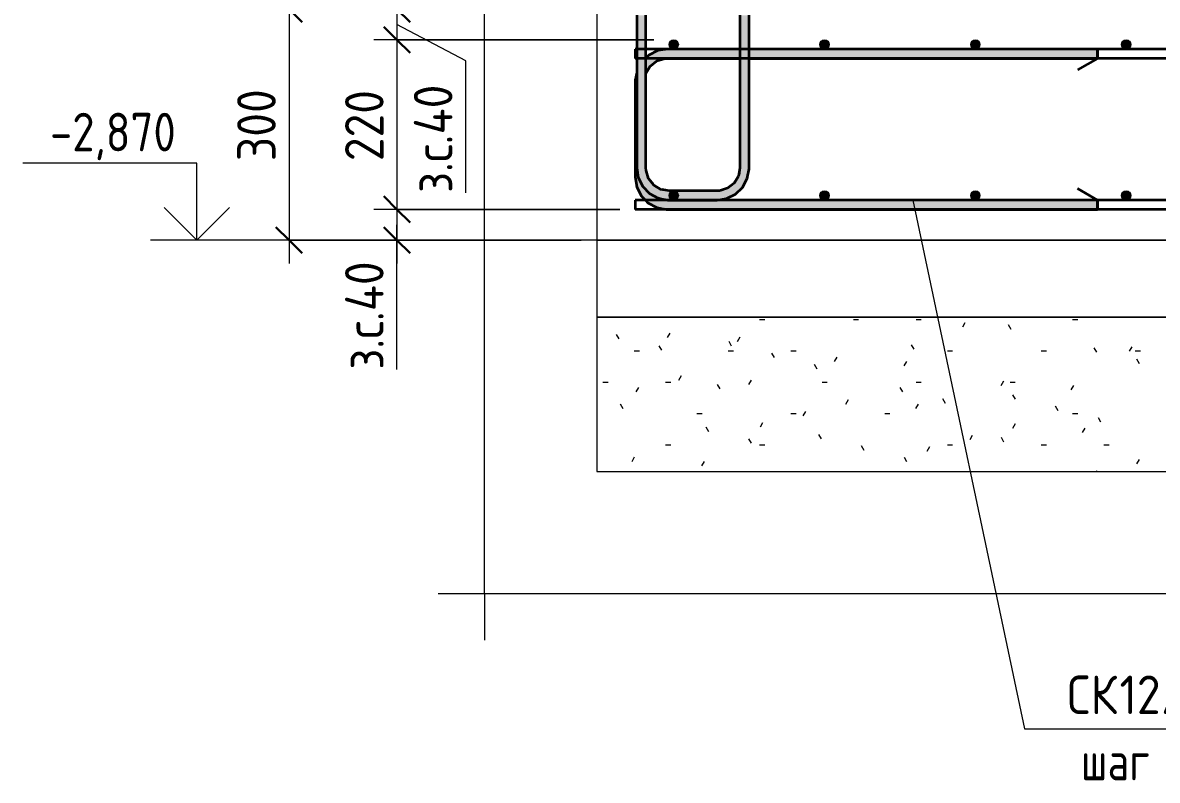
# Model space of a CAD drawing. Header units: millimetres. Extents: x 2384 to 38512, y -3571 to 48684.
# Drawn here: x 15728 to 17201, y -3571 to -2588 of the extents above; entities that cross this region are included whole.
import ezdxf

# ---------------------------------------------------------------- set-up
doc = ezdxf.new("R2010")
doc.units = ezdxf.units.MM
for name, color, linetype, lineweight in [('AA_Dim', 7, 'Continuous', 9), ('AA_Dim-20', 7, 'Continuous', 9), ('AA_Oformlenie', 7, 'Continuous', 9), ('AA_Vinoska', 7, 'Continuous', 9), ('AA_Visotnaya otmetka', 7, 'Continuous', 9), ('AF_Element', 7, 'Continuous', 20), ('AF_Element_Грунт', 253, 'Continuous', 20), ('AF_Perekritie_Опалубка', 253, 'Continuous', 20), ('KR_Armatura', 7, 'Continuous', 20), ('KR_Armatura_Tonkie', 7, 'Continuous', 20), ('KR_Fundament', 7, 'Continuous', 20)]:
    doc.layers.add(name, color=color, linetype=linetype, lineweight=lineweight)
doc.styles.add('ISOCPEUR_1', font='isocpeur.ttf', dxfattribs={"width": 0.9, "height": 50})
doc.styles.add('ISOCPEUR_2', font='isocpeur.ttf', dxfattribs={"width": 0.8, "height": 50})
doc.styles.add('ISOCPEUR_3', font='isocpeur.ttf', dxfattribs={"width": 0.85, "height": 50})
doc.dimstyles.new('00_Точн_3_знака__прозр_', dxfattribs={"dimscale": 304.8, "dimtxt": 49.799059, "dimasz": 0.111549, "dimexe": 0.098425, "dimexo": 0.065617, "dimgap": 0.006562, "dimtad": 1, "dimdec": 3, "dimrnd": 0.001, "dimdsep": 46, "dimtxsty": 'ISOCPEUR_1', "dimblk1": 'OBLIQUE', "dimblk2": 'OBLIQUE', "dimsah": 1, "dimcen": 0.09, "dimdle": 0.098425, "dimazin": 0, "dimtfac": 1, "dimtdec": 4, "dimtix": 1, "dimtmove": 1, "dimatfit": 3, "dimfxl": 1, "dimtvp": 1, "dimtolj": 1, "dimtzin": 0, "dimlwd": 18, "dimlwe": 18, "dimarcsym": 2})
doc.dimstyles.new('00_Точн_3_знака__прозр__1', dxfattribs={"dimscale": 304.8, "dimtxt": 49.799059, "dimasz": 0.111549, "dimexe": 0.098425, "dimexo": 0.065617, "dimgap": 0.006562, "dimtad": 1, "dimdec": 3, "dimrnd": 0.001, "dimdsep": 46, "dimtxsty": 'ISOCPEUR_1', "dimblk1": 'OBLIQUE', "dimblk2": 'OBLIQUE', "dimsah": 1, "dimcen": 0.09, "dimdle": 0.098425, "dimazin": 0, "dimtfac": 1, "dimtdec": 4, "dimtix": 1, "dimtmove": 0, "dimatfit": 3, "dimfxl": 1, "dimtvp": 1, "dimtolj": 1, "dimtzin": 0, "dimlwd": 18, "dimlwe": 18, "dimarcsym": 2})

# ---------------------------------------------------------------- blocks, each defined once
blk = doc.blocks.new('350_Стержень П торец СК-СГ _НесАрм_РабПлоск_ - 350_Стержень П торец СК-СГ _НесАрм_РабПлоск_-3742356-Сечение 3')
at = {"layer": 'KR_Armatura_Tonkie', "lineweight": 35}
for p, q in [((41444.5, -2637), (41452, -2634.7)), ((41551, -2622), (41457, -2622)), ((41457, -2634), (41551, -2634)), ((42014.9, -2622), (41563, -2622)), ((41563, -2634), (42014.9, -2634)), ((42015, -2634), (41989, -2649)), ((42015, -2633.8), (42015, -2622.2)), ((42015, -2622.2), (42015, -2633.8)), ((41429.8, -2652), (41433.7, -2645.5)), ((41435.1, -2643.6), (41442.7, -2637.7)), ((41415, -2664), (41415, -2788)), ((42015, -2818), (41989, -2803)), ((41457, -2818), (41451.9, -2817.1)), ((42014.9, -2818), (41457, -2818)), ((42015, -2818.2), (42015, -2829.8)), ((42015, -2829.8), (42015, -2818.2)), ((41457, -2830), (42014.9, -2830))]:
    blk.add_line(p, q, dxfattribs=at)
at = {"layer": 'KR_Armatura_Tonkie', "lineweight": 35, "flags": 128}
for points in [[(41434.3, -2628.9), (41432.8, -2629.7), (41430.7, -2631.7)], [(41445.2, -2623.8), (41444.3, -2624), (41441.6, -2625.3)], [(41415.6, -2659.6), (41415, -2662.5), (41415, -2664)], [(41416.8, -2799.8), (41417, -2800.7), (41418.3, -2803.4)], [(41421.9, -2810.7), (41422.7, -2812.2), (41424.7, -2814.3)], [(41429.9, -2819.7), (41431.6, -2821.4), (41433.6, -2822.5)], [(41440.3, -2826.1), (41442.9, -2827.5), (41444.4, -2827.8)], [(41452.6, -2829.4), (41455.5, -2830), (41457, -2830)]]:
    blk.add_lwpolyline(points, dxfattribs=at)
blk = doc.blocks.new('350_Стержень П торец СК-СГ _НесАрм_РабПлоск_ - 350_Стержень П торец СК-СГ _НесАрм_РабПлоск_-V40-Сечение 3')
at = {"layer": 'KR_Armatura_Tonkie', "lineweight": 35}
for p, q in [((41444.5, -2637), (41452, -2634.7)), ((41551, -2622), (41457, -2622)), ((41457, -2634), (41551, -2634)), ((42014.9, -2622), (41563, -2622)), ((41563, -2634), (42014.9, -2634)), ((42015, -2634), (41989, -2649)), ((42015, -2631), (42015, -2622.2)), ((42015, -2622.2), (42015, -2633.8)), ((42015, -2633.8), (42015, -2631)), ((41429.8, -2652), (41433.7, -2645.5)), ((41435.1, -2643.6), (41442.7, -2637.7)), ((41415, -2664), (41415, -2788)), ((42015, -2818), (41989, -2803)), ((41457, -2818), (41451.9, -2817.1)), ((42014.9, -2818), (41457, -2818)), ((42015, -2818.2), (42015, -2829.8)), ((42015, -2829.8), (42015, -2818.2)), ((41457, -2830), (42014.9, -2830))]:
    blk.add_line(p, q, dxfattribs=at)
at = {"layer": 'KR_Armatura_Tonkie', "lineweight": 35, "flags": 128}
for points in [[(41434.3, -2628.9), (41432.8, -2629.7), (41430.7, -2631.7)], [(41445.2, -2623.8), (41444.3, -2624), (41441.6, -2625.3)], [(41415.6, -2659.6), (41415, -2662.5), (41415, -2664)], [(41416.8, -2799.8), (41417, -2800.7), (41418.3, -2803.4)], [(41421.9, -2810.7), (41422.7, -2812.2), (41424.7, -2814.3)], [(41429.9, -2819.7), (41431.6, -2821.4), (41433.6, -2822.5)], [(41440.3, -2826.1), (41442.9, -2827.5), (41444.4, -2827.8)], [(41452.6, -2829.4), (41455.5, -2830), (41457, -2830)]]:
    blk.add_lwpolyline(points, dxfattribs=at)
blk = doc.blocks.new('350_Стержень П торец СК-СГ _НесАрм_РабПлоск_ - 350_Стержень П торец СК-СГ _НесАрм_РабПлоск_-V41-Сечение 3')
at = {"layer": 'KR_Armatura_Tonkie', "lineweight": 35}
h = blk.add_hatch(color=256, dxfattribs=at)
h.paths.add_polyline_path([(41415.2, -2664), (41417, -2664), (41417, -2651.8), (41416.4, -2653.1), (41415, -2664)])
h.paths.add_polyline_path([(41429, -2653.9), (41431, -2649), (41435.8, -2642.8), (41442, -2638), (41449.2, -2635), (41457, -2633.8), (41457, -2622), (41446.1, -2623.4), (41436, -2627.6), (41429, -2633), (41429, -2653)])
h = blk.add_hatch(color=256, dxfattribs=at)
h.paths.add_polyline_path([(41929.9, -2634), (42015, -2633.8), (42014.9, -2622), (41563, -2622.2), (41563, -2634), (41901.6, -2634)])
h.paths.add_polyline_path([(41457, -2634), (41551, -2633.8), (41551, -2622), (41457, -2622.2), (41457, -2633.9)])
for points in [[(41417.8, -2788), (41418.9, -2788), (41418.4, -2786.9), (41417, -2775.7), (41417, -2664), (41415, -2664), (41415.2, -2788), (41417.2, -2788)], [(41457, -2830), (41457, -2818), (41448.4, -2816.6), (41438, -2812.4), (41429.3, -2805.7), (41422.6, -2796.8), (41418.9, -2788), (41415, -2788), (41416.4, -2798.9), (41420.6, -2809), (41427.7, -2818), (41436.5, -2824.6), (41446.1, -2828.6), (41450.9, -2829.2)], [(41958.2, -2830), (42015, -2829.8), (42014.9, -2818), (41457, -2818.2), (41457, -2830), (41929.9, -2830)]]:
    blk.add_hatch(color=256, dxfattribs=at).paths.add_polyline_path(points)
for p, q in [((41551, -2622), (41457, -2622)), ((41457, -2634), (41551, -2634)), ((42014.9, -2622), (41563, -2622)), ((41563, -2634), (42014.9, -2634)), ((42015, -2634), (41989, -2649)), ((42015, -2622), (42014.9, -2622)), ((42014.9, -2634), (42015, -2634)), ((42015, -2622), (42015, -2634)), ((42015, -2633.8), (42015, -2622.2)), ((41415, -2664), (41415, -2788)), ((42015, -2818), (41989, -2803)), ((41457, -2818), (41451.9, -2817.1)), ((42014.9, -2818), (41457, -2818)), ((42015, -2818), (42014.9, -2818)), ((42015, -2818), (42015, -2830)), ((42015, -2829.8), (42015, -2818.2)), ((41457, -2830), (42014.9, -2830)), ((42014.9, -2830), (42015, -2830))]:
    blk.add_line(p, q, dxfattribs=at)
at = {"layer": 'KR_Armatura_Tonkie', "lineweight": 35, "flags": 128}
for points in [[(41457, -2622), (41444.3, -2624), (41432.8, -2629.7), (41429, -2633.3)], [(41429.1, -2653), (41434.6, -2644.1), (41443.1, -2637.4), (41453.5, -2634.2), (41457, -2634)], [(41417, -2652.2), (41415, -2662.5), (41415, -2664)], [(41415, -2788), (41417, -2800.7), (41422.7, -2812.2), (41428.3, -2818)], [(41428.3, -2818), (41431.6, -2821.4), (41442.9, -2827.5), (41455.5, -2830), (41457, -2830)], [(41447.3, -2816.2), (41446.3, -2816), (41445.2, -2815.4)]]:
    blk.add_lwpolyline(points, dxfattribs=at)
blk = doc.blocks.new('265_Выпуск П одной длины _НесАрм_РабПлоск_ - В1 _d12_ t250-3734479-Сечение 3')
at = {"layer": 'KR_Armatura_Tonkie', "lineweight": 35}
for p, q in [((41417, -2050), (41417, -2108)), ((41418.8, -2050), (41417.2, -2050)), ((41417.2, -2050), (41428.8, -2050)), ((41427.2, -2050), (41418.8, -2050)), ((41428.8, -2050), (41427.2, -2050)), ((41429, -2108), (41429, -2050)), ((41429, -2050), (41444, -2076)), ((41551, -2050), (41536, -2076)), ((41551, -2050), (41551, -2108)), ((41551.2, -2050), (41562.8, -2050)), ((41562.8, -2050), (41551.2, -2050)), ((41563, -2108), (41563, -2050)), ((41417, -2116), (41417, -2125)), ((41429, -2125), (41429, -2116)), ((41551, -2116), (41551, -2125)), ((41563, -2125), (41563, -2116)), ((41417, -2133), (41417, -2508)), ((41429, -2508), (41429, -2133)), ((41551, -2133), (41551, -2508)), ((41563, -2508), (41563, -2133)), ((41417, -2516), (41417, -2525)), ((41429, -2525), (41429, -2516)), ((41551, -2516), (41551, -2525)), ((41563, -2525), (41563, -2516)), ((41417, -2533), (41417, -2562)), ((41429, -2562), (41429, -2533)), ((41551, -2533), (41551, -2562)), ((41563, -2562), (41563, -2533)), ((41417, -2578), (41417, -2622)), ((41429, -2622), (41429, -2578)), ((41551, -2578), (41551, -2622)), ((41563, -2622), (41563, -2578)), ((41417, -2622), (41417, -2634)), ((41417, -2634), (41417, -2651.8)), ((41429, -2633), (41429, -2622)), ((41551, -2634), (41551, -2776)), ((41563, -2776), (41563, -2634)), ((41429, -2776), (41429, -2653.9)), ((41432, -2788.5), (41429.7, -2781)), ((41551, -2776), (41549.3, -2785.5)), ((41438.6, -2797.9), (41432.7, -2790.3)), ((41542.9, -2796.4), (41535.3, -2802.3)), ((41548.2, -2788), (41544.3, -2794.5)), ((41447, -2803.2), (41440.5, -2799.3)), ((41459, -2806), (41449.5, -2804.3)), ((41521, -2806), (41459, -2806)), ((41533.5, -2803), (41526, -2805.3)), ((41454.6, -2817.4), (41457.5, -2818)), ((41459, -2818), (41521, -2818))]:
    blk.add_line(p, q, dxfattribs=at)
at = {"layer": 'KR_Armatura_Tonkie', "lineweight": 35, "flags": 128}
for points in [[(41562.4, -2780.4), (41563, -2777.5), (41563, -2776)], [(41559.1, -2792.7), (41560.5, -2790.1), (41560.8, -2788.6)], [(41543.7, -2811.1), (41545.2, -2810.3), (41547.1, -2808.5)], [(41552.7, -2803.1), (41554.4, -2801.4), (41555.5, -2799.4)], [(41532.8, -2816.2), (41533.7, -2816), (41536.4, -2814.7)]]:
    blk.add_lwpolyline(points, dxfattribs=at)
blk = doc.blocks.new('265_Выпуск П одной длины _НесАрм_РабПлоск_ - В1 _d12_ t250-V48-Сечение 3')
at = {"layer": 'KR_Armatura_Tonkie', "lineweight": 35}
for p, q in [((41417, -2050), (41417, -2108)), ((41421.4, -2050), (41417.2, -2050)), ((41417.2, -2050), (41418.8, -2050)), ((41418.8, -2050), (41421.4, -2050)), ((41428.8, -2050), (41421.4, -2050)), ((41421.4, -2050), (41428.8, -2050)), ((41429, -2108), (41429, -2050)), ((41429, -2050), (41444, -2076)), ((41551, -2050), (41536, -2076)), ((41551, -2050), (41551, -2108)), ((41551.2, -2050), (41562.8, -2050)), ((41562.8, -2050), (41551.2, -2050)), ((41563, -2108), (41563, -2050)), ((41417, -2116), (41417, -2125)), ((41429, -2125), (41429, -2116)), ((41551, -2116), (41551, -2125)), ((41563, -2125), (41563, -2116)), ((41417, -2133), (41417, -2508)), ((41429, -2508), (41429, -2133)), ((41551, -2133), (41551, -2508)), ((41563, -2508), (41563, -2133)), ((41417, -2516), (41417, -2525)), ((41429, -2525), (41429, -2516)), ((41551, -2516), (41551, -2525)), ((41563, -2525), (41563, -2516)), ((41417, -2533), (41417, -2562)), ((41429, -2562), (41429, -2533)), ((41551, -2533), (41551, -2562)), ((41563, -2562), (41563, -2533)), ((41417, -2578), (41417, -2622)), ((41429, -2622), (41429, -2578)), ((41551, -2578), (41551, -2622)), ((41563, -2622), (41563, -2578)), ((41417, -2622), (41417, -2634)), ((41417, -2634), (41417, -2651.8)), ((41429, -2633), (41429, -2622)), ((41551, -2634), (41551, -2776)), ((41563, -2776), (41563, -2634)), ((41429, -2776), (41429, -2653.9)), ((41432, -2788.5), (41429.7, -2781)), ((41551, -2776), (41549.3, -2785.5)), ((41438.6, -2797.9), (41432.7, -2790.3)), ((41542.9, -2796.4), (41535.3, -2802.3)), ((41548.2, -2788), (41544.3, -2794.5)), ((41447, -2803.2), (41440.5, -2799.3)), ((41459, -2806), (41449.5, -2804.3)), ((41521, -2806), (41459, -2806)), ((41533.5, -2803), (41526, -2805.3)), ((41454.6, -2817.4), (41457.5, -2818)), ((41459, -2818), (41521, -2818))]:
    blk.add_line(p, q, dxfattribs=at)
at = {"layer": 'KR_Armatura_Tonkie', "lineweight": 35, "flags": 128}
for points in [[(41562.4, -2780.4), (41563, -2777.5), (41563, -2776)], [(41559.1, -2792.7), (41560.5, -2790.1), (41560.8, -2788.6)], [(41543.7, -2811.1), (41545.2, -2810.3), (41547.1, -2808.5)], [(41552.7, -2803.1), (41554.4, -2801.4), (41555.5, -2799.4)], [(41532.8, -2816.2), (41533.7, -2816), (41536.4, -2814.7)]]:
    blk.add_lwpolyline(points, dxfattribs=at)
blk = doc.blocks.new('265_Выпуск П одной длины _НесАрм_РабПлоск_ - В1 _d12_ t250-V49-Сечение 3')
at = {"layer": 'KR_Armatura_Tonkie', "lineweight": 35}
for p, q in [((41417, -2050), (41417, -2108)), ((41428.8, -2050), (41417.2, -2050)), ((41417.2, -2050), (41427.2, -2050)), ((41427.2, -2050), (41428.8, -2050)), ((41429, -2108), (41429, -2050)), ((41429, -2050), (41444, -2076)), ((41551, -2050), (41536, -2076)), ((41551, -2050), (41551, -2108)), ((41551.2, -2050), (41562.8, -2050)), ((41562.8, -2050), (41551.2, -2050)), ((41563, -2108), (41563, -2050)), ((41417, -2116), (41417, -2125)), ((41429, -2125), (41429, -2116)), ((41551, -2116), (41551, -2125)), ((41563, -2125), (41563, -2116)), ((41417, -2133), (41417, -2508)), ((41429, -2508), (41429, -2133)), ((41551, -2133), (41551, -2508)), ((41563, -2508), (41563, -2133)), ((41417, -2516), (41417, -2525)), ((41429, -2525), (41429, -2516)), ((41551, -2516), (41551, -2525)), ((41563, -2525), (41563, -2516)), ((41417, -2533), (41417, -2562)), ((41429, -2562), (41429, -2533)), ((41551, -2533), (41551, -2562)), ((41563, -2562), (41563, -2533)), ((41417, -2578), (41417, -2622)), ((41429, -2622), (41429, -2578)), ((41551, -2578), (41551, -2622)), ((41563, -2622), (41563, -2578)), ((41417, -2622), (41417, -2634)), ((41417, -2634), (41417, -2651.8)), ((41429, -2633), (41429, -2622)), ((41551, -2634), (41551, -2776)), ((41563, -2776), (41563, -2634)), ((41429, -2776), (41429, -2653.9)), ((41432, -2788.5), (41429.7, -2781)), ((41551, -2776), (41549.3, -2785.5)), ((41438.6, -2797.9), (41432.7, -2790.3)), ((41542.9, -2796.4), (41535.3, -2802.3)), ((41548.2, -2788), (41544.3, -2794.5)), ((41447, -2803.2), (41440.5, -2799.3)), ((41459, -2806), (41449.5, -2804.3)), ((41521, -2806), (41459, -2806)), ((41533.5, -2803), (41526, -2805.3)), ((41454.6, -2817.4), (41457.5, -2818)), ((41459, -2818), (41521, -2818))]:
    blk.add_line(p, q, dxfattribs=at)
at = {"layer": 'KR_Armatura_Tonkie', "lineweight": 35, "flags": 128}
for points in [[(41562.4, -2780.4), (41563, -2777.5), (41563, -2776)], [(41559.1, -2792.7), (41560.5, -2790.1), (41560.8, -2788.6)], [(41543.7, -2811.1), (41545.2, -2810.3), (41547.1, -2808.5)], [(41552.7, -2803.1), (41554.4, -2801.4), (41555.5, -2799.4)], [(41532.8, -2816.2), (41533.7, -2816), (41536.4, -2814.7)]]:
    blk.add_lwpolyline(points, dxfattribs=at)
blk = doc.blocks.new('265_Выпуск П одной длины _НесАрм_РабПлоск_ - В1 _d12_ t250-V50-Сечение 3')
at = {"layer": 'KR_Armatura_Tonkie', "lineweight": 35}
for p, q in [((41417, -2050), (41417, -2108)), ((41428.8, -2050), (41417.2, -2050)), ((41417.2, -2050), (41424.6, -2050)), ((41424.6, -2050), (41428.8, -2050)), ((41429, -2108), (41429, -2050)), ((41429, -2050), (41444, -2076)), ((41551, -2050), (41536, -2076)), ((41551, -2050), (41551, -2108)), ((41551.2, -2050), (41562.8, -2050)), ((41562.8, -2050), (41551.2, -2050)), ((41563, -2108), (41563, -2050)), ((41417, -2116), (41417, -2125)), ((41429, -2125), (41429, -2116)), ((41551, -2116), (41551, -2125)), ((41563, -2125), (41563, -2116)), ((41417, -2133), (41417, -2508)), ((41429, -2508), (41429, -2133)), ((41551, -2133), (41551, -2508)), ((41563, -2508), (41563, -2133)), ((41417, -2516), (41417, -2525)), ((41429, -2525), (41429, -2516)), ((41551, -2516), (41551, -2525)), ((41563, -2525), (41563, -2516)), ((41417, -2533), (41417, -2562)), ((41429, -2562), (41429, -2533)), ((41551, -2533), (41551, -2562)), ((41563, -2562), (41563, -2533)), ((41417, -2578), (41417, -2622)), ((41429, -2622), (41429, -2578)), ((41551, -2578), (41551, -2622)), ((41563, -2622), (41563, -2578)), ((41417, -2622), (41417, -2634)), ((41417, -2634), (41417, -2651.8)), ((41429, -2633), (41429, -2622)), ((41551, -2634), (41551, -2776)), ((41563, -2776), (41563, -2634)), ((41429, -2776), (41429, -2653.9)), ((41432, -2788.5), (41429.7, -2781)), ((41551, -2776), (41549.3, -2785.5)), ((41438.6, -2797.9), (41432.7, -2790.3)), ((41542.9, -2796.4), (41535.3, -2802.3)), ((41548.2, -2788), (41544.3, -2794.5)), ((41447, -2803.2), (41440.5, -2799.3)), ((41459, -2806), (41449.5, -2804.3)), ((41521, -2806), (41459, -2806)), ((41533.5, -2803), (41526, -2805.3)), ((41454.6, -2817.4), (41457.5, -2818)), ((41459, -2818), (41521, -2818))]:
    blk.add_line(p, q, dxfattribs=at)
at = {"layer": 'KR_Armatura_Tonkie', "lineweight": 35, "flags": 128}
for points in [[(41562.4, -2780.4), (41563, -2777.5), (41563, -2776)], [(41559.1, -2792.7), (41560.5, -2790.1), (41560.8, -2788.6)], [(41543.7, -2811.1), (41545.2, -2810.3), (41547.1, -2808.5)], [(41552.7, -2803.1), (41554.4, -2801.4), (41555.5, -2799.4)], [(41532.8, -2816.2), (41533.7, -2816), (41536.4, -2814.7)]]:
    blk.add_lwpolyline(points, dxfattribs=at)
blk = doc.blocks.new('265_Выпуск П одной длины _НесАрм_РабПлоск_ - В1 _d12_ t250-V51-Сечение 3')
at = {"layer": 'KR_Armatura_Tonkie', "lineweight": 35}
for p, q in [((41417, -2050), (41417, -2562)), ((41428.8, -2050), (41417.2, -2050)), ((41417.2, -2050), (41421.4, -2050)), ((41421.4, -2050), (41428.8, -2050)), ((41429, -2562), (41429, -2050)), ((41429, -2050), (41444, -2076)), ((41551, -2050), (41536, -2076)), ((41551, -2050), (41551, -2562)), ((41551.2, -2050), (41562.8, -2050)), ((41562.8, -2050), (41551.2, -2050)), ((41563, -2562), (41563, -2050)), ((41417, -2578), (41417, -2622)), ((41429, -2622), (41429, -2578)), ((41551, -2578), (41551, -2622)), ((41563, -2622), (41563, -2578)), ((41417, -2622), (41417, -2634)), ((41417, -2634), (41417, -2651.8)), ((41429, -2633), (41429, -2622)), ((41551, -2634), (41551, -2776)), ((41563, -2776), (41563, -2634)), ((41429, -2776), (41429, -2653.9)), ((41432, -2788.5), (41429.7, -2781)), ((41551, -2776), (41549.3, -2785.5)), ((41438.6, -2797.9), (41432.7, -2790.3)), ((41542.9, -2796.4), (41535.3, -2802.3)), ((41548.2, -2788), (41544.3, -2794.5)), ((41447, -2803.2), (41440.5, -2799.3)), ((41459, -2806), (41449.5, -2804.3)), ((41521, -2806), (41459, -2806)), ((41533.5, -2803), (41526, -2805.3)), ((41454.6, -2817.4), (41457.5, -2818)), ((41459, -2818), (41521, -2818))]:
    blk.add_line(p, q, dxfattribs=at)
at = {"layer": 'KR_Armatura_Tonkie', "lineweight": 35, "flags": 128}
for points in [[(41562.4, -2780.4), (41563, -2777.5), (41563, -2776)], [(41559.1, -2792.7), (41560.5, -2790.1), (41560.8, -2788.6)], [(41543.7, -2811.1), (41545.2, -2810.3), (41547.1, -2808.5)], [(41552.7, -2803.1), (41554.4, -2801.4), (41555.5, -2799.4)], [(41532.8, -2816.2), (41533.7, -2816), (41536.4, -2814.7)]]:
    blk.add_lwpolyline(points, dxfattribs=at)
blk = doc.blocks.new('265_Выпуск П одной длины _НесАрм_РабПлоск_ - В1 _d12_ t250-V52-Сечение 3')
at = {"layer": 'KR_Armatura_Tonkie', "lineweight": 35}
for p, q in [((41417, -2050), (41417, -2562)), ((41428.8, -2050), (41417.2, -2050)), ((41417.2, -2050), (41418.8, -2050)), ((41418.8, -2050), (41428.8, -2050)), ((41429, -2562), (41429, -2050)), ((41429, -2050), (41444, -2076)), ((41551, -2050), (41536, -2076)), ((41551, -2050), (41551, -2562)), ((41551.2, -2050), (41562.8, -2050)), ((41562.8, -2050), (41551.2, -2050)), ((41563, -2562), (41563, -2050)), ((41417, -2578), (41417, -2622)), ((41429, -2622), (41429, -2578)), ((41551, -2578), (41551, -2622)), ((41563, -2622), (41563, -2578)), ((41417, -2622), (41417, -2634)), ((41417, -2634), (41417, -2651.8)), ((41429, -2633), (41429, -2622)), ((41551, -2634), (41551, -2776)), ((41563, -2776), (41563, -2634)), ((41429, -2776), (41429, -2653.9)), ((41432, -2788.5), (41429.7, -2781)), ((41551, -2776), (41549.3, -2785.5)), ((41438.6, -2797.9), (41432.7, -2790.3)), ((41542.9, -2796.4), (41535.3, -2802.3)), ((41548.2, -2788), (41544.3, -2794.5)), ((41447, -2803.2), (41440.5, -2799.3)), ((41459, -2806), (41449.5, -2804.3)), ((41521, -2806), (41459, -2806)), ((41533.5, -2803), (41526, -2805.3)), ((41454.6, -2817.4), (41457.5, -2818)), ((41459, -2818), (41521, -2818))]:
    blk.add_line(p, q, dxfattribs=at)
at = {"layer": 'KR_Armatura_Tonkie', "lineweight": 35, "flags": 128}
for points in [[(41562.4, -2780.4), (41563, -2777.5), (41563, -2776)], [(41559.1, -2792.7), (41560.5, -2790.1), (41560.8, -2788.6)], [(41543.7, -2811.1), (41545.2, -2810.3), (41547.1, -2808.5)], [(41552.7, -2803.1), (41554.4, -2801.4), (41555.5, -2799.4)], [(41532.8, -2816.2), (41533.7, -2816), (41536.4, -2814.7)]]:
    blk.add_lwpolyline(points, dxfattribs=at)
blk = doc.blocks.new('265_Выпуск П одной длины _НесАрм_РабПлоск_ - В1 _d12_ t250-V53-Сечение 3')
at = {"layer": 'KR_Armatura_Tonkie', "lineweight": 35}
h = blk.add_hatch(color=256, dxfattribs=at)
h.paths.add_polyline_path([(41420, -2776), (41429, -2776), (41428.8, -2578), (41417, -2578), (41417.2, -2776), (41418.8, -2776)])
h.paths.add_polyline_path([(41429, -2562), (41428.8, -2050), (41417, -2050), (41417.2, -2562), (41428.9, -2562)])
h = blk.add_hatch(color=256, dxfattribs=at)
h.paths.add_polyline_path([(41554.5, -2776), (41563, -2776), (41562.8, -2578), (41551, -2578), (41551.2, -2776), (41554, -2776)])
h.paths.add_polyline_path([(41551.2, -2562), (41563, -2562), (41562.8, -2050), (41551, -2050), (41551.1, -2562)])
for points in [[(41459, -2818), (41459, -2806), (41451.2, -2805), (41443.8, -2801.9), (41437.8, -2797.2), (41432.9, -2790.7), (41430, -2783.7), (41428.8, -2776), (41417, -2776), (41418.4, -2786.9), (41422.6, -2797), (41429.3, -2805.7), (41438, -2812.4), (41448.7, -2816.6), (41455.7, -2817.6)], [(41521, -2818), (41531.9, -2816.6), (41542.3, -2812.2), (41550.7, -2805.7), (41557.4, -2797), (41561.6, -2786.9), (41562.8, -2776), (41551, -2776), (41549.9, -2783.9), (41547, -2791), (41542.2, -2797.2), (41535.7, -2802.1), (41528.7, -2805), (41521, -2806.2), (41521, -2817.8)], [(41519.4, -2818), (41521, -2817.8), (41521, -2806), (41459, -2806.2), (41459, -2818), (41505.3, -2818)]]:
    blk.add_hatch(color=256, dxfattribs=at).paths.add_polyline_path(points)
for p, q in [((41417, -2050), (41417, -2562)), ((41417, -2050), (41429, -2050)), ((41421.4, -2050), (41417.2, -2050)), ((41428.8, -2050), (41421.4, -2050)), ((41429, -2562), (41429, -2050)), ((41429, -2050), (41444, -2076)), ((41551, -2050), (41536, -2076)), ((41551, -2050), (41551, -2562)), ((41551, -2050), (41563, -2050)), ((41562.8, -2050), (41551.2, -2050)), ((41563, -2562), (41563, -2050)), ((41417, -2578), (41417, -2622)), ((41429, -2622), (41429, -2578)), ((41551, -2578), (41551, -2622)), ((41563, -2622), (41563, -2578)), ((41417, -2622), (41417, -2634)), ((41417, -2634), (41417, -2776)), ((41429, -2634), (41429, -2622)), ((41429, -2776), (41429, -2634)), ((41551, -2622), (41551, -2634)), ((41551, -2634), (41551, -2776)), ((41563, -2634), (41563, -2622)), ((41563, -2776), (41563, -2634)), ((41521, -2806), (41459, -2806)), ((41459, -2818), (41521, -2818))]:
    blk.add_line(p, q, dxfattribs=at)
at = {"layer": 'KR_Armatura_Tonkie', "lineweight": 35, "flags": 128}
for points in [[(41417, -2776), (41419, -2788.7), (41424.7, -2800.2), (41433.6, -2809.4), (41444.9, -2815.5), (41457.5, -2818), (41459, -2818)], [(41459, -2806), (41448.3, -2804), (41439.1, -2798.4), (41432.4, -2789.9), (41429.2, -2779.5), (41429, -2776)], [(41521, -2818), (41533.7, -2816), (41545.2, -2810.3), (41554.4, -2801.4), (41560.5, -2790.1), (41563, -2777.5), (41563, -2776)], [(41551, -2776), (41549, -2786.7), (41543.4, -2795.9), (41534.9, -2802.6), (41524.5, -2805.8), (41521, -2806)]]:
    blk.add_lwpolyline(points, dxfattribs=at)
blk = doc.blocks.new('грунт1 - грунт1-3846678-Сечение 3')
at = {"layer": 'AF_Element', "lineweight": 9}
h = blk.add_hatch(dxfattribs=at)
h.set_pattern_fill('FP_4', color=256, style=0, pattern_type=2)
h.set_pattern_definition([(0, (44969.595, -250), (162.56, 40.64), [6.706, -115.214, 6.706, -115.214, -650.24]), (0, (44969.595, -250), (162.56, 40.64), [-243.84, 6.706, -237.134, 6.706, -115.214, -284.48]), (0, (44969.595, -250), (162.56, 40.64), [-609.6, 6.706, -74.574, 6.706, -196.494]), (120, (45030.555, -229.68), (-116.47527, 120.4611), [6.706, -115.214, 6.706, -115.214, -650.24]), (120, (45030.555, -229.68), (-116.47527, 120.4611), [-243.84, 6.706, -237.134, 6.706, -115.214, -284.48]), (120, (45030.555, -229.68), (-116.47527, 120.4611), [-609.6, 6.706, -74.574, 6.706, -196.494]), (240, (45050.875, -148.4), (-46.08473, -161.1011), [6.706, -115.214, 6.706, -115.214, -650.24]), (240, (45050.875, -148.4), (-46.08473, -161.1011), [-243.84, 6.706, -237.134, 6.706, -115.214, -284.48]), (240, (45050.875, -148.4), (-46.08473, -161.1011), [-609.6, 6.706, -74.574, 6.706, -196.494])])
h.paths.add_polyline_path([(41365, -3170), (43315, -3170), (43315, -2970), (41365, -2970)])
at = {"layer": 'AF_Element'}
for p, q in [((43315, -2970), (41365, -2970)), ((41365, -2970), (41365, -3170)), ((41365, -3170), (43315, -3170))]:
    blk.add_line(p, q, dxfattribs=at)
blk = doc.blocks.new('011_Прямоугольник обрыва _ЭлУзла_ - 011_Прямоугольник обрыва _ЭлУзла_-3901859-Сечение 3')
at = {"layer": 'AA_Oformlenie'}
for p, q in [((41219.3, -3328.8), (41219.3, -2373.1)), ((42934.2, -3328.8), (41219.3, -3328.8))]:
    blk.add_line(p, q, dxfattribs=at)
blk = doc.blocks.new('DIMBLOCK110-Сечение 3')
at = {"layer": 'AA_Dim-20', "lineweight": 18}
for p, q in [((16213.6, -2540), (16213.6, -2610)), ((16452.9, -2570), (16183.6, -2570)), ((16213.6, -2570), (16452.9, -2570)), ((16303, -2637.2), (16213.6, -2590)), ((16546.9, -2610), (16183.6, -2610)), ((16213.6, -2610), (16546.9, -2610)), ((16303, -2808.5), (16303, -2637.2))]:
    blk.add_line(p, q, dxfattribs=at)
at = {"layer": 'AA_Dim-20', "lineweight": 30}
for p, q in [((16213.6, -2570), (16196.6, -2553)), ((16213.6, -2570), (16230.6, -2587)), ((16213.6, -2610), (16196.6, -2593)), ((16213.6, -2610), (16230.6, -2627))]:
    blk.add_line(p, q, dxfattribs=at)
at = {"layer": 'AA_Dim-20', "color": 0, "lineweight": 18, "insert": (16235.6, -2808.5), "char_height": 50, "width": 181.575, "attachment_point": 1, "rotation": 90, "line_spacing_factor": 1.149209, "style": 'ISOCPEUR_1'}
blk.add_mtext('з.с.40', dxfattribs=at)
blk = doc.blocks.new('_Oblique')
at = {"color": 0, "linetype": 'ByBlock', "lineweight": -2}
blk.add_line((-0.5, -0.5), (0.5, 0.5), dxfattribs=at)
blk = doc.blocks.new('DIMBLOCK111-Сечение 3')
at = {"layer": 'AA_Dim-20', "lineweight": 30}
for p, q in [((16213.6, -2610), (16196.6, -2593)), ((16213.6, -2610), (16230.6, -2627)), ((16213.6, -2830), (16196.6, -2813)), ((16213.6, -2830), (16230.6, -2847))]:
    blk.add_line(p, q, dxfattribs=at)
at = {"layer": 'AA_Dim-20', "lineweight": 18}
for p, q in [((16546.9, -2610), (16183.6, -2610)), ((16213.6, -2610), (16213.6, -2830)), ((16213.6, -2610), (16546.9, -2610)), ((16502.9, -2830), (16183.6, -2830)), ((16213.6, -2830), (16502.9, -2830))]:
    blk.add_line(p, q, dxfattribs=at)
at = {"layer": 'AA_Dim-20', "color": 0, "lineweight": 18, "insert": (16146.3, -2767.4), "char_height": 50, "width": 113.772, "attachment_point": 1, "rotation": 90, "line_spacing_factor": 1.149209, "style": 'ISOCPEUR_1'}
blk.add_mtext('220', dxfattribs=at)
blk = doc.blocks.new('DIMBLOCK112-Сечение 3')
at = {"layer": 'AA_Dim-20', "lineweight": 30}
for p, q in [((16213.6, -2830), (16196.6, -2813)), ((16213.6, -2830), (16230.6, -2847)), ((16213.6, -2870), (16196.6, -2853)), ((16213.6, -2870), (16230.6, -2887))]:
    blk.add_line(p, q, dxfattribs=at)
at = {"layer": 'AA_Dim-20', "lineweight": 18}
for p, q in [((16502.9, -2830), (16183.6, -2830)), ((16213.6, -2830), (16213.6, -2900)), ((16213.6, -2830), (16502.9, -2830)), ((16213.6, -2866.5), (16213.6, -2850)), ((16452.9, -2870), (16183.6, -2870)), ((16213.6, -3037.8), (16213.6, -2866.5)), ((16213.6, -2870), (16452.9, -2870))]:
    blk.add_line(p, q, dxfattribs=at)
at = {"layer": 'AA_Dim-20', "color": 0, "lineweight": 18, "insert": (16146.3, -3037.8), "char_height": 50, "width": 181.575, "attachment_point": 1, "rotation": 90, "line_spacing_factor": 1.149209, "style": 'ISOCPEUR_1'}
blk.add_mtext('з.с.40', dxfattribs=at)
blk = doc.blocks.new('DIMBLOCK113-Сечение 3')
at = {"layer": 'AA_Dim-20', "lineweight": 18}
for p, q in [((16073.6, -2540), (16073.6, -2900)), ((16452.9, -2570), (16043.6, -2570)), ((16073.6, -2570), (16452.9, -2570)), ((16452.9, -2870), (16043.6, -2870)), ((16073.6, -2870), (16452.9, -2870))]:
    blk.add_line(p, q, dxfattribs=at)
at = {"layer": 'AA_Dim-20', "lineweight": 30}
for p, q in [((16073.6, -2570), (16056.6, -2553)), ((16073.6, -2570), (16090.6, -2587)), ((16073.6, -2870), (16056.6, -2853)), ((16073.6, -2870), (16090.6, -2887))]:
    blk.add_line(p, q, dxfattribs=at)
at = {"layer": 'AA_Dim-20', "color": 0, "lineweight": 18, "insert": (16006.3, -2767.4), "char_height": 50, "width": 113.772, "attachment_point": 1, "rotation": 90, "line_spacing_factor": 1.149209, "style": 'ISOCPEUR_1'}
blk.add_mtext('300', dxfattribs=at)
blk = doc.blocks.new('Высотные отметки - Стрелка вверх-400292-Сечение 3')
at = {"layer": 'AA_Vinoska'}
for p, q in [((40846, -2470), (40620, -2470)), ((40846, -2570), (40846, -2470)), ((40846, -2570), (40803.6, -2527.6)), ((40846, -2570), (40888.4, -2527.6)), ((40906, -2570), (40786, -2570))]:
    blk.add_line(p, q, dxfattribs=at)
blk = doc.blocks.new('DIMBLOCK117-Сечение 3')
at = {"layer": 'AA_Dim-20', "lineweight": 18}
for p, q in [((16213.6, -2410.7), (16213.6, -2493.9)), ((16213.6, -2493.9), (16213.6, -2545)), ((16650.9, -2520), (16183.6, -2520)), ((16213.6, -2520), (16213.6, -2600)), ((16213.6, -2520), (16650.9, -2520)), ((16452.9, -2570), (16183.6, -2570)), ((16213.6, -2570), (16452.9, -2570))]:
    blk.add_line(p, q, dxfattribs=at)
at = {"layer": 'AA_Dim-20', "lineweight": 30}
for p, q in [((16213.6, -2520), (16196.6, -2503)), ((16213.6, -2520), (16230.6, -2537)), ((16213.6, -2570), (16196.6, -2553)), ((16213.6, -2570), (16230.6, -2587))]:
    blk.add_line(p, q, dxfattribs=at)
at = {"layer": 'AA_Dim-20', "color": 0, "lineweight": 18, "insert": (16146.3, -2473.9), "char_height": 50, "width": 75.848, "attachment_point": 1, "rotation": 90, "line_spacing_factor": 1.149209, "style": 'ISOCPEUR_1'}
blk.add_mtext('50', dxfattribs=at)
blk = doc.blocks.new('042_М_Арматуры - Диам длина поз _ Комментарий-2260297-Сечение 3')
at = {"layer": 'AA_Vinoska'}
blk.add_line((46426.1, 53.5), (46706.1, 53.5), dxfattribs=at)

msp = doc.modelspace()

# ---------------------------------------------------------------- hatches: boundary and pattern name
at = {"layer": 'KR_Armatura'}
h = msp.add_hatch(color=256, dxfattribs=at)
edge = h.paths.add_edge_path()
edge.add_arc((16572.8948, -2616), 6, 0, 360)
for points in [[(16575.8948, -2621.1962), (16578.8948, -2616), (16575.8948, -2610.8038), (16569.8948, -2610.8038), (16566.8948, -2616), (16569.8948, -2621.1962)], [(16771.6524, -2621.1962), (16774.6524, -2616), (16771.6524, -2610.8038), (16765.6524, -2610.8038), (16762.6524, -2616), (16765.6524, -2621.1962)], [(16967.4099, -2621.1962), (16970.4099, -2616), (16967.4099, -2610.8038), (16961.4099, -2610.8038), (16958.4099, -2616), (16961.4099, -2621.1962)], [(17157.1675, -2621.1962), (17163.1675, -2621.1962), (17166.1675, -2616), (17163.1675, -2610.8038), (17157.1675, -2610.8038), (17154.1675, -2616)], [(16570.718, -2817.1962), (16575.8948, -2817.1962), (16578.8948, -2812), (16575.8948, -2806.8038), (16569.8948, -2806.8038), (16566.8948, -2812), (16569.8948, -2817.1962)], [(16771.6524, -2817.1962), (16774.6524, -2812), (16771.6524, -2806.8038), (16765.6524, -2806.8038), (16762.6524, -2812), (16765.6524, -2817.1962)], [(16967.4099, -2817.1962), (16970.4099, -2812), (16967.4099, -2806.8038), (16961.4099, -2806.8038), (16958.4099, -2812), (16961.4099, -2817.1962)], [(17157.1675, -2817.1962), (17163.1675, -2817.1962), (17166.1675, -2812), (17163.1675, -2806.8038), (17157.1675, -2806.8038), (17154.1675, -2812)]]:
    msp.add_hatch(color=256, dxfattribs=at).paths.add_polyline_path(points)
h = msp.add_hatch(color=256, dxfattribs=at)
edge = h.paths.add_edge_path()
edge.add_arc((16768.6524, -2616), 6, 0, 360)
h = msp.add_hatch(color=256, dxfattribs=at)
edge = h.paths.add_edge_path()
edge.add_arc((16964.4099, -2616), 6, 0, 360)
h = msp.add_hatch(color=256, dxfattribs=at)
edge = h.paths.add_edge_path()
edge.add_arc((17160.1675, -2616), 6, 0, 360)
h = msp.add_hatch(color=256, dxfattribs=at)
edge = h.paths.add_edge_path()
edge.add_arc((16572.8948, -2812), 6, 0, 360)
h = msp.add_hatch(color=256, dxfattribs=at)
edge = h.paths.add_edge_path()
edge.add_arc((16768.6524, -2812), 6, 0, 360)
h = msp.add_hatch(color=256, dxfattribs=at)
edge = h.paths.add_edge_path()
edge.add_arc((16964.4099, -2812), 6, 0, 360)
h = msp.add_hatch(color=256, dxfattribs=at)
edge = h.paths.add_edge_path()
edge.add_arc((17160.1675, -2812), 6, 0, 360)

# ---------------------------------------------------------------- linework, layer by layer
at = {"layer": 'AA_Vinoska'}
for p, q in [((16883.3615, -2818.0164), (17028.1309, -3503.8909)), ((16327.19, -3328.78), (16267.19, -3328.78)), ((16327.19, -3328.78), (16327.19, -3388.78)), ((17028.1309, -3503.8909), (17061.3566, -3503.8909))]:
    msp.add_line(p, q, dxfattribs=at)
at = {"layer": 'AA_Visotnaya otmetka'}
msp.add_line((17223.9995, -2870), (15953.8783, -2870), dxfattribs=at)
at = {"layer": 'AF_Perekritie_Опалубка'}
for p, q in [((23232.8941, -2870), (16472.8944, -2870)), ((16472.8944, -2870), (16472.8944, -2970)), ((16472.8944, -2970), (23232.8941, -2970))]:
    msp.add_line(p, q, dxfattribs=at)
at = {"layer": 'KR_Armatura'}
for p, q in [((16569.8948, -2610.8038), (16566.8948, -2616)), ((16566.8948, -2616), (16569.8948, -2621.1962)), ((16575.8948, -2610.8038), (16569.8948, -2610.8038)), ((16569.8948, -2621.1962), (16575.8948, -2621.1962)), ((16578.8948, -2616), (16575.8948, -2610.8038)), ((16575.8948, -2621.1962), (16578.8948, -2616)), ((16765.6524, -2610.8038), (16762.6524, -2616)), ((16762.6524, -2616), (16765.6524, -2621.1962)), ((16771.6524, -2610.8038), (16765.6524, -2610.8038)), ((16765.6524, -2621.1962), (16771.6524, -2621.1962)), ((16774.6524, -2616), (16771.6524, -2610.8038)), ((16771.6524, -2621.1962), (16774.6524, -2616)), ((16961.4099, -2610.8038), (16958.4099, -2616)), ((16958.4099, -2616), (16961.4099, -2621.1962)), ((16967.4099, -2610.8038), (16961.4099, -2610.8038)), ((16961.4099, -2621.1962), (16967.4099, -2621.1962)), ((16970.4099, -2616), (16967.4099, -2610.8038)), ((16967.4099, -2621.1962), (16970.4099, -2616)), ((17157.1675, -2610.8038), (17154.1675, -2616)), ((17154.1675, -2616), (17157.1675, -2621.1962)), ((17163.1675, -2610.8038), (17157.1675, -2610.8038)), ((17157.1675, -2621.1962), (17163.1675, -2621.1962)), ((17166.1675, -2616), (17163.1675, -2610.8038)), ((17163.1675, -2621.1962), (17166.1675, -2616)), ((16569.8948, -2806.8038), (16566.8948, -2812)), ((16566.8948, -2812), (16569.8948, -2817.1962)), ((16575.8948, -2806.8038), (16569.8948, -2806.8038)), ((16578.8948, -2812), (16575.8948, -2806.8038)), ((16575.8948, -2817.1962), (16578.8948, -2812)), ((16765.6524, -2806.8038), (16762.6524, -2812)), ((16762.6524, -2812), (16765.6524, -2817.1962)), ((16771.6524, -2806.8038), (16765.6524, -2806.8038)), ((16774.6524, -2812), (16771.6524, -2806.8038)), ((16771.6524, -2817.1962), (16774.6524, -2812)), ((16961.4099, -2806.8038), (16958.4099, -2812)), ((16958.4099, -2812), (16961.4099, -2817.1962)), ((16967.4099, -2806.8038), (16961.4099, -2806.8038)), ((16970.4099, -2812), (16967.4099, -2806.8038)), ((16967.4099, -2817.1962), (16970.4099, -2812)), ((17157.1675, -2806.8038), (17154.1675, -2812)), ((17154.1675, -2812), (17157.1675, -2817.1962)), ((17163.1675, -2806.8038), (17157.1675, -2806.8038)), ((17166.1675, -2812), (17163.1675, -2806.8038)), ((17163.1675, -2817.1962), (17166.1675, -2812)), ((16569.8948, -2817.1962), (16570.718, -2817.1962)), ((16570.718, -2817.1962), (16575.8948, -2817.1962)), ((16765.6524, -2817.1962), (16771.6524, -2817.1962)), ((16961.4099, -2817.1962), (16967.4099, -2817.1962)), ((17157.1675, -2817.1962), (17163.1675, -2817.1962))]:
    msp.add_line(p, q, dxfattribs=at)
for centre in [(16572.8948, -2616), (16768.6524, -2616), (16964.4099, -2616), (17160.1675, -2616), (16572.8948, -2812), (16768.6524, -2812), (16964.4099, -2812), (17160.1675, -2812)]:
    msp.add_circle(centre, 6, dxfattribs=at)
at = {"layer": 'KR_Armatura_Tonkie', "lineweight": 35}
for p, q in [((23082.8941, -2622), (16522.8948, -2622)), ((16522.8948, -2622), (16522.8948, -2634)), ((23082.8941, -2634), (16522.8948, -2634)), ((23082.8941, -2818), (16522.8948, -2818)), ((16522.8948, -2818), (16522.8948, -2830)), ((23082.8941, -2830), (16522.8948, -2830))]:
    msp.add_line(p, q, dxfattribs=at)
at = {"layer": 'KR_Fundament'}
for p, q in [((16472.8948, -2570), (16472.8948, -2870)), ((16472.8948, -2870), (23132.8941, -2870))]:
    msp.add_line(p, q, dxfattribs=at)

# ---------------------------------------------------------------- block references
at = {"layer": 'AA_Oformlenie'}
msp.add_blockref('011_Прямоугольник обрыва _ЭлУзла_ - 011_Прямоугольник обрыва _ЭлУзла_-3901859-Сечение 3', (-24892.1056, 0), dxfattribs=at)
at = {"layer": 'AA_Vinoska'}
msp.add_blockref('042_М_Арматуры - Диам длина поз _ Комментарий-2260297-Сечение 3', (-29364.6971, -3557.3844), dxfattribs=at)
at = {"layer": 'AA_Visotnaya otmetka'}
msp.add_blockref('Высотные отметки - Стрелка вверх-400292-Сечение 3', (-24892.1056, -300), dxfattribs=at)
at = {"layer": 'AF_Element_Грунт'}
msp.add_blockref('грунт1 - грунт1-3846678-Сечение 3', (-24892.1056, 0), dxfattribs=at)
at = {"layer": 'KR_Armatura_Tonkie', "lineweight": 35}
for name in ['265_Выпуск П одной длины _НесАрм_РабПлоск_ - В1 _d12_ t250-3734479-Сечение 3', '265_Выпуск П одной длины _НесАрм_РабПлоск_ - В1 _d12_ t250-V48-Сечение 3', '265_Выпуск П одной длины _НесАрм_РабПлоск_ - В1 _d12_ t250-V49-Сечение 3', '265_Выпуск П одной длины _НесАрм_РабПлоск_ - В1 _d12_ t250-V50-Сечение 3', '265_Выпуск П одной длины _НесАрм_РабПлоск_ - В1 _d12_ t250-V51-Сечение 3', '265_Выпуск П одной длины _НесАрм_РабПлоск_ - В1 _d12_ t250-V52-Сечение 3', '265_Выпуск П одной длины _НесАрм_РабПлоск_ - В1 _d12_ t250-V53-Сечение 3', '350_Стержень П торец СК-СГ _НесАрм_РабПлоск_ - 350_Стержень П торец СК-СГ _НесАрм_РабПлоск_-3742356-Сечение 3', '350_Стержень П торец СК-СГ _НесАрм_РабПлоск_ - 350_Стержень П торец СК-СГ _НесАрм_РабПлоск_-V40-Сечение 3', '350_Стержень П торец СК-СГ _НесАрм_РабПлоск_ - 350_Стержень П торец СК-СГ _НесАрм_РабПлоск_-3742356-Сечение 3', '350_Стержень П торец СК-СГ _НесАрм_РабПлоск_ - 350_Стержень П торец СК-СГ _НесАрм_РабПлоск_-3742356-Сечение 3', '350_Стержень П торец СК-СГ _НесАрм_РабПлоск_ - 350_Стержень П торец СК-СГ _НесАрм_РабПлоск_-V41-Сечение 3', '350_Стержень П торец СК-СГ _НесАрм_РабПлоск_ - 350_Стержень П торец СК-СГ _НесАрм_РабПлоск_-3742356-Сечение 3']:
    msp.add_blockref(name, (-24892.1056, 0), dxfattribs=at)

# ---------------------------------------------------------------- texts
at = {"layer": 'AA_Vinoska', "char_height": 50, "attachment_point": 1}
for s, insert, width, style in [('СК', (17083.6494, -3434.8089), 82.253137, 'ISOCPEUR_1'), ('12/135', (17151.5151, -3434.8089), 210.683475, 'ISOCPEUR_1'), ('шаг', (17101.3894, -3520.7899), 116.7257, 'ISOCPEUR_2')]:
    msp.add_mtext(s, dxfattribs=dict(at, insert=insert, width=width, style=style))
at = {"layer": 'AA_Visotnaya otmetka', "insert": (15763.2091, -2704.6772), "char_height": 50, "width": 193.606012, "attachment_point": 1, "line_spacing_factor": 1.149209, "style": 'ISOCPEUR_3'}
msp.add_mtext('-2,870', dxfattribs=at)

# ---------------------------------------------------------------- dimensions: what is measured, and where the dimension line sits
at = {"layer": 'AA_Dim', "lineweight": 18}
for base, p1, p2, override, picture, middle in [((16213.6077, -2570), (16670.8944, -2520), (16472.8948, -2570), {"dimpost": '<>', "dimfxl": 204.215128}, 'DIMBLOCK117-Сечение 3', (16179.6182, -2435.9718)), ((16213.6077, -2610), (16472.8948, -2570), (16566.8948, -2610), {"dimpost": 'з.с.<>', "dimfxl": 102.156742}, 'DIMBLOCK110-Сечение 3', (16268.9762, -2717.702)), ((16213.6077, -2870), (16522.8948, -2830), (16472.8944, -2870), {"dimpost": 'з.с.<>', "dimfxl": 64.0316}, 'DIMBLOCK112-Сечение 3', (16179.6182, -2947.0417))]:
    dim = msp.add_linear_dim(base=base, p1=p1, p2=p2, angle=90, dimstyle='00_Точн_3_знака__прозр_', override=override, dxfattribs=at)
    dim.commit()
    dim.dimension.update_dxf_attribs({"geometry": picture, "text_midpoint": middle, "dimtype": 160, "text_rotation": 90})
for base, p1, p2, override, picture, middle in [((16073.6077, -2870), (16472.8948, -2570), (16472.8944, -2870), {"dimpost": '<>', "dimfxl": 300}, 'DIMBLOCK113-Сечение 3', (16046.6077, -2720)), ((16213.6077, -2830), (16566.8948, -2610), (16522.8948, -2830), {"dimpost": '<>', "dimfxl": 224.356859}, 'DIMBLOCK111-Сечение 3', (16186.6077, -2720))]:
    dim = msp.add_linear_dim(base=base, p1=p1, p2=p2, angle=90, dimstyle='00_Точн_3_знака__прозр__1', override=override, dxfattribs=at)
    dim.commit()
    dim.dimension.update_dxf_attribs({"geometry": picture, "text_midpoint": middle})

doc.saveas('drawing.dxf')
